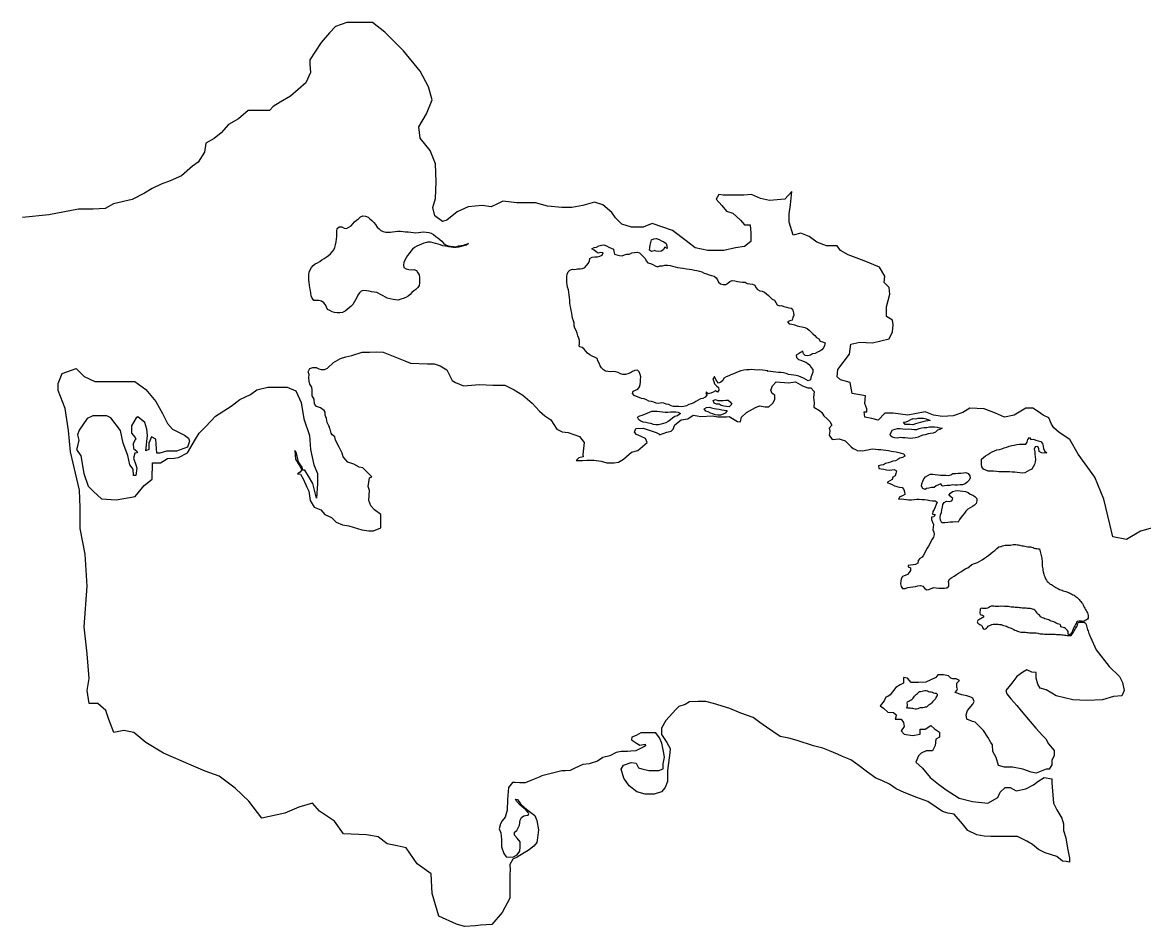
# Model space of a CAD drawing. Header units: inches. Extents: x 2525027 to 2750615, y 3895362 to 4165391.
# Drawn here: x 2593425 to 2602280, y 3912819 to 3919956 of the extents above; entities that cross this region are included whole.
import ezdxf

# ---------------------------------------------------------------- set-up
doc = ezdxf.new("R2010")
doc.units = ezdxf.units.IN
doc.header["$MEASUREMENT"] = 0
doc.layers.add('TDF.DBO', color=7, linetype='Continuous')

msp = doc.modelspace()

# ---------------------------------------------------------------- linework, layer by layer
at = {"layer": 'TDF.DBO'}
msp.add_lwpolyline([(2602428.864, 3915989.466), (2602248.017, 3915940.122), (2602138.413, 3915874.332), (2602028.808, 3915896.262), (2602006.887, 3915994.948), (2601957.565, 3916192.32), (2601886.323, 3916367.763), (2601754.797, 3916548.687), (2601689.035, 3916663.821), (2601606.831, 3916718.647), (2601562.99, 3916757.025), (2601546.549, 3916784.438), (2601524.628, 3916833.781), (2601480.786, 3916855.711), (2601442.425, 3916883.124), (2601398.583, 3916910.537), (2601343.781, 3916910.537), (2601250.617, 3916855.711), (2601173.894, 3916839.263), (2601102.651, 3916872.159), (2601014.968, 3916905.054), (2600899.883, 3916910.537), (2600845.081, 3916877.641), (2600768.358, 3916850.228), (2600686.155, 3916844.746), (2600614.912, 3916855.711), (2600549.149, 3916883.124), (2600466.946, 3916866.676), (2600412.144, 3916855.711), (2600297.059, 3916872.159), (2600231.296, 3916872.159), (2600176.494, 3916817.333), (2600127.172, 3916828.298), (2600072.37, 3916839.263), (2600066.89, 3916883.124), (2600088.811, 3916883.124), (2600088.811, 3916905.054), (2600072.37, 3916948.915), (2600077.85, 3917009.223), (2599973.726, 3917025.67), (2599957.285, 3917113.391), (2599880.562, 3917135.322), (2599853.161, 3917157.252), (2599858.642, 3917217.56), (2599951.805, 3917338.177), (2599962.766, 3917414.933), (2600034.009, 3917431.38), (2600132.652, 3917425.898), (2600264.178, 3917458.793), (2600291.579, 3917513.619), (2600297.059, 3917568.444), (2600291.579, 3917606.822), (2600242.257, 3917634.235), (2600242.257, 3917710.991), (2600269.658, 3917809.677), (2600264.178, 3917864.503), (2600225.816, 3917902.881), (2600231.296, 3917952.224), (2600187.455, 3918023.497), (2600066.89, 3918072.84), (2599940.845, 3918122.184), (2599880.562, 3918155.079), (2599853.161, 3918193.457), (2599770.958, 3918193.457), (2599694.235, 3918220.87), (2599633.953, 3918264.73), (2599568.19, 3918292.143), (2599507.907, 3918275.695), (2599475.026, 3918379.864), (2599475.026, 3918445.655), (2599485.987, 3918516.928), (2599496.947, 3918621.097), (2599442.145, 3918560.789), (2599319.031, 3918550.789), (2599249.767, 3918565.725), (2599178.525, 3918598.621), (2599118.242, 3918593.138), (2599052.48, 3918593.138), (2599003.158, 3918593.138), (2598953.836, 3918593.138), (2598920.954, 3918598.621), (2598899.033, 3918560.243), (2598942.875, 3918510.9), (2598981.237, 3918467.039), (2599030.559, 3918450.592), (2599090.841, 3918395.766), (2599123.722, 3918357.388), (2599167.564, 3918357.388), (2599173.044, 3918291.597), (2599173.044, 3918225.806), (2599123.722, 3918187.428), (2599052.48, 3918176.463), (2598959.316, 3918154.533), (2598833.271, 3918154.533), (2598734.627, 3918176.463), (2598663.384, 3918231.289), (2598553.78, 3918313.527), (2598394.853, 3918368.353), (2598323.61, 3918340.94), (2598230.447, 3918340.94), (2598153.724, 3918362.871), (2598104.402, 3918412.214), (2598077.001, 3918456.074), (2598005.758, 3918516.382), (2597939.995, 3918538.313), (2597846.831, 3918510.9), (2597759.148, 3918494.452), (2597682.425, 3918494.452), (2597567.34, 3918505.417), (2597474.176, 3918532.83), (2597402.934, 3918532.83), (2597326.211, 3918532.83), (2597216.606, 3918543.795), (2597178.245, 3918527.347), (2597123.442, 3918499.935), (2597052.2, 3918510.9), (2596942.595, 3918499.935), (2596854.912, 3918461.557), (2596772.708, 3918395.766), (2596739.827, 3918384.801), (2596679.545, 3918428.661), (2596663.104, 3918494.452), (2596685.025, 3918565.725), (2596690.505, 3918697.307), (2596685.025, 3918839.854), (2596641.183, 3918944.022), (2596564.46, 3919042.709), (2596553.5, 3919130.43), (2596613.782, 3919234.598), (2596657.624, 3919344.25), (2596630.223, 3919448.418), (2596564.46, 3919571.788), (2596432.935, 3919730.782), (2596284.969, 3919878.812), (2596186.325, 3919955.568), (2596082.201, 3919955.568), (2595983.557, 3919955.568), (2595895.873, 3919922.672), (2595846.551, 3919873.329), (2595780.789, 3919796.573), (2595693.105, 3919659.509), (2595693.105, 3919626.614), (2595698.585, 3919560.823), (2595660.224, 3919478.584), (2595539.659, 3919374.416), (2595457.456, 3919325.073), (2595402.654, 3919292.177), (2595375.252, 3919259.282), (2595298.529, 3919259.282), (2595205.366, 3919259.282), (2595128.643, 3919193.491), (2595051.919, 3919149.631), (2594991.637, 3919083.84), (2594936.835, 3919039.979), (2594871.072, 3919001.601), (2594860.112, 3918930.328), (2594810.79, 3918853.572), (2594766.948, 3918820.677), (2594679.264, 3918743.92), (2594591.581, 3918705.542), (2594520.338, 3918678.13), (2594449.095, 3918645.234), (2594388.812, 3918606.856), (2594290.168, 3918557.513), (2594142.203, 3918524.618), (2594076.44, 3918486.24), (2593983.276, 3918480.757), (2593868.192, 3918480.757), (2593632.542, 3918436.897), (2593424.294, 3918414.967)], dxfattribs=at)
for points in [[(2596747.999, 3918214.183), (2596763.229, 3918199.779), (2596782.961, 3918193.043), (2596803.252, 3918189.623), (2596826.079, 3918185.777), (2596846.473, 3918185.35), (2596865.712, 3918193.544), (2596885.654, 3918195.2), (2596905.469, 3918198.482), (2596925.26, 3918206.383), (2596945.141, 3918210.054), (2596928.075, 3918198.082), (2596908.19, 3918192.003), (2596887.882, 3918185.795), (2596867.742, 3918182.968), (2596847.209, 3918179.004), (2596827.204, 3918178.163), (2596807.172, 3918180.736), (2596786.523, 3918184.416), (2596764.022, 3918189.01), (2596743.278, 3918193.309), (2596723.969, 3918200.176), (2596704.366, 3918206.489), (2596684.176, 3918211.696), (2596664.799, 3918216.969), (2596643.89, 3918220.291), (2596622.91, 3918220.818), (2596616.766, 3918217.613), (2596613.228, 3918217.534), (2596592.358, 3918212.44), (2596573.275, 3918204.61), (2596554.912, 3918196.655), (2596535.716, 3918190.322), (2596518.149, 3918179.46), (2596502.185, 3918164.996), (2596489.363, 3918149.442), (2596475.869, 3918131.044), (2596463.673, 3918114.829), (2596451.923, 3918097.983), (2596441.934, 3918079.541), (2596434.609, 3918060.46), (2596431.322, 3918040.134), (2596435.495, 3918020.198), (2596452.977, 3918010.003), (2596473.421, 3918006.326), (2596493.93, 3918004.117), (2596514.48, 3918004.304), (2596533.381, 3917997.009), (2596545.085, 3917980.038), (2596554.598, 3917962.147), (2596557.421, 3917941.887), (2596557.999, 3917921.457), (2596557.858, 3917901.148), (2596554.298, 3917880.314), (2596544.223, 3917862.443), (2596529.875, 3917847.704), (2596513.027, 3917836.719), (2596498.294, 3917822.968), (2596483.316, 3917807.782), (2596468.106, 3917794.484), (2596449.944, 3917784.463), (2596430.086, 3917777.503), (2596409.839, 3917770.425), (2596389.925, 3917764.216), (2596369.56, 3917765.105), (2596349.265, 3917768.572), (2596325.956, 3917774.956), (2596303.064, 3917780.53), (2596300.971, 3917781.94), (2596220.679, 3917823.115), (2596200.954, 3917826.669), (2596180.151, 3917830.407), (2596160.395, 3917833.781), (2596140.1, 3917837.248), (2596118.96, 3917839.01), (2596098.665, 3917834.898), (2596083.901, 3917820.969), (2596072.537, 3917803.132), (2596062.425, 3917783.972), (2596053.396, 3917765.737), (2596043.201, 3917748.255), (2596032.047, 3917730.567), (2596018.685, 3917715.104), (2596002.669, 3917702.498), (2595986.29, 3917688.845), (2595970.782, 3917675.967), (2595950.074, 3917666.196), (2595929.398, 3917664.182), (2595908.669, 3917664.026), (2595888.313, 3917667.133), (2595868.592, 3917671.795), (2595850.54, 3917681.902), (2595831.31, 3917689.438), (2595822.997, 3917707.863), (2595815.017, 3917727.156), (2595801.811, 3917742.905), (2595783.593, 3917756.367), (2595763.272, 3917760.762), (2595743.288, 3917759.555), (2595723.287, 3917761.492), (2595711.342, 3917778.135), (2595704.199, 3917796.915), (2595699.789, 3917817.63), (2595696.61, 3917839.06), (2595693.37, 3917860.131), (2595690.068, 3917880.842), (2595686.5, 3917902.154), (2595683.973, 3917921.994), (2595683.55, 3917943.322), (2595684.081, 3917963.749), (2595687.46, 3917984.613), (2595696.494, 3918003.957), (2595706.899, 3918021.588), (2595719.932, 3918037.291), (2595735.83, 3918050.287), (2595753.927, 3918058.841), (2595771.909, 3918068.893), (2595788.342, 3918080.689), (2595804.953, 3918092.454), (2595822.643, 3918104.035), (2595840.122, 3918115.467), (2595855.301, 3918128.586), (2595868.273, 3918143.93), (2595880.684, 3918161.403), (2595889.837, 3918180.357), (2595895.279, 3918200.315), (2595899.656, 3918223.781), (2595903.46, 3918246.051), (2595905.669, 3918266.561), (2595904.979, 3918288.49), (2595905.51, 3918308.916), (2595909.603, 3918328.55), (2595924.633, 3918341.879), (2595945.423, 3918342.394), (2595962.695, 3918332.05), (2595982.39, 3918328.317), (2596000.044, 3918338.61), (2596017.466, 3918350.791), (2596031.398, 3918366.341), (2596046.165, 3918381.379), (2596061.345, 3918394.497), (2596077.777, 3918406.293), (2596092.751, 3918420.371), (2596111.474, 3918428.263), (2596132.64, 3918425.572), (2596152.265, 3918419.263), (2596166.676, 3918405.157), (2596183.097, 3918392.001), (2596197.416, 3918377.356), (2596210.079, 3918360.591), (2596222.878, 3918340.29), (2596238.673, 3918327.796), (2596253.505, 3918313.988), (2596271.889, 3918304.748), (2596291.943, 3918300.953), (2596299.997, 3918300.944), (2596329.483, 3918301.238), (2596345.932, 3918303.143), (2596366.367, 3918304.828), (2596386.956, 3918307.411), (2596408.167, 3918308.224), (2596428.619, 3918306.765), (2596448.765, 3918303.509), (2596469.104, 3918303.546), (2596489.614, 3918301.337), (2596510.088, 3918297.84), (2596529.936, 3918295.004), (2596550.222, 3918296.901), (2596569.83, 3918301.314), (2596590.506, 3918303.328), (2596610.4, 3918300.174), (2596630.723, 3918296.95), (2596650.557, 3918292.002), (2596668.428, 3918281.366), (2596685.673, 3918267.023), (2596702.471, 3918255.967), (2596718.777, 3918243.185), (2596734.008, 3918229.984)], [(2598408.939, 3918152.18), (2598389.542, 3918146.621), (2598373.039, 3918158.23), (2598376.492, 3918178.715), (2598377.275, 3918198.85), (2598383.166, 3918218.323), (2598389.287, 3918239.161), (2598408.299, 3918248.397), (2598428.924, 3918249.336), (2598448.2, 3918242.276), (2598467.371, 3918231.019), (2598486.254, 3918222.82), (2598503.376, 3918211.308), (2598510.4, 3918192.265), (2598512.868, 3918172.387), (2598494.702, 3918181.267), (2598483.837, 3918163.234), (2598467.681, 3918150.707), (2598447.085, 3918147.558), (2598426.632, 3918151.204), (2598412.472, 3918154.529)], [(2598494.378, 3918038.863), (2598515.006, 3918041.004), (2598535.264, 3918037.39), (2598554.739, 3918032.704), (2598574.636, 3918026.942), (2598595.153, 3918022.481), (2598615.183, 3918018.704), (2598636.059, 3918015.187), (2598665.715, 3918010.188), (2598686.463, 3918008.298), (2598707.178, 3918005.007), (2598726.98, 3918001.068), (2598746.816, 3917997.325), (2598766.877, 3917992.54), (2598786.641, 3917985.997), (2598804.743, 3917976.728), (2598824.152, 3917971.65), (2598843.003, 3917963.257), (2598862.836, 3917958.309), (2598882.441, 3917953.2), (2598898.583, 3917940.647), (2598910.427, 3917924.005), (2598917.971, 3917904.474), (2598934.081, 3917891.727), (2598954.372, 3917888.308), (2598974.437, 3917885.93), (2598992.35, 3917898.159), (2599008.344, 3917910.914), (2599026.705, 3917919.858), (2599046.766, 3917915.073), (2599066.667, 3917911.72), (2599086.568, 3917908.367), (2599106.502, 3917905.208), (2599126.834, 3917906.797), (2599144.51, 3917896.194), (2599164.606, 3917892.808), (2599185.32, 3917889.516), (2599204.465, 3917881.676), (2599211.098, 3917862.701), (2599225.775, 3917848.589), (2599243.256, 3917838.018), (2599263.319, 3917834.438), (2599281.944, 3917827.085), (2599297.5, 3917813.427), (2599312.6, 3917799.446), (2599328.319, 3917785.56), (2599341.595, 3917770.282), (2599360.316, 3917762.311), (2599370.401, 3917744.76), (2599380.257, 3917727.048), (2599398.75, 3917718.915), (2599413.958, 3917720.918), (2599433.061, 3917712.948), (2599453.01, 3917708.651), (2599472.694, 3917703.996), (2599492.252, 3917699.766), (2599503.867, 3917683.462), (2599510.703, 3917663.976), (2599512.62, 3917643.943), (2599504.754, 3917625.425), (2599500.294, 3917605.705), (2599479.887, 3917601.643), (2599461.998, 3917591.311), (2599476.592, 3917577.097), (2599496.676, 3917573.58), (2599517.014, 3917569.212), (2599538.468, 3917562.038), (2599558.6, 3917556.501), (2599578.515, 3917552.008), (2599599.116, 3917547.996), (2599617.567, 3917539.74), (2599633.96, 3917526.618), (2599647.991, 3917511.499), (2599662.161, 3917497.159), (2599678.657, 3917484.621), (2599691.475, 3917468.307), (2599708.599, 3917457.067), (2599720.569, 3917440.5), (2599739.454, 3917433.575), (2599758.763, 3917426.775), (2599755.245, 3917406.69), (2599746.208, 3917388.377), (2599733.579, 3917372.501), (2599716.597, 3917361.608), (2599698.226, 3917351.963), (2599680.796, 3917341.953), (2599660.535, 3917339.874), (2599642.91, 3917329.899), (2599622.253, 3917323.268), (2599602.227, 3917325.971), (2599587.302, 3917339.44), (2599584.215, 3917359.676), (2599566.073, 3917350.192), (2599547.805, 3917341.133), (2599530.628, 3917330.274), (2599533.52, 3917310.072), (2599548.801, 3917296.34), (2599567.788, 3917290), (2599586.892, 3917282.031), (2599606.2, 3917275.231), (2599622.604, 3917263.313), (2599639.132, 3917250.972), (2599649.752, 3917232.43), (2599661.459, 3917215.507), (2599661.095, 3917195.071), (2599655.168, 3917175.006), (2599647.316, 3917154.274), (2599643.763, 3917133.994), (2599624.896, 3917127.251), (2599606.421, 3917136.517), (2599589.755, 3917148.079), (2599570.983, 3917156.793), (2599551.479, 3917163.626), (2599531.302, 3917167.765), (2599511.022, 3917171.317), (2599490.937, 3917174.836), (2599470.682, 3917177.379), (2599451.383, 3917185.381), (2599430.587, 3917189.427), (2599410.434, 3917192.555), (2599390.329, 3917193.665), (2599368.961, 3917195.6), (2599348.419, 3917198.797), (2599328.52, 3917201.076), (2599307.703, 3917202.714), (2599302.738, 3917203.332), (2599306.193, 3917205.408), (2599285.317, 3917208.925), (2599264.179, 3917212.087), (2599243.786, 3917212.513), (2599223.357, 3917211.541), (2599202.219, 3917214.702), (2599181.795, 3917216.138), (2599160.548, 3917212.695), (2599139.569, 3917213.222), (2599118, 3917211.439), (2599093.82, 3917204.88), (2599073.835, 3917198.215), (2599055.279, 3917189.303), (2599035.584, 3917180.784), (2599016.252, 3917174.412), (2598998.247, 3917165.206), (2598978.588, 3917158.086), (2598958.63, 3917148.006), (2598952.089, 3917128.24), (2598935.771, 3917115.943), (2598916.957, 3917109.081), (2598903.518, 3917124.587), (2598893.174, 3917141.78), (2598884.88, 3917160.435), (2598873.624, 3917141.263), (2598879.964, 3917121.736), (2598886.076, 3917102.044), (2598901.404, 3917088.225), (2598916.57, 3917074.635), (2598920.923, 3917054.037), (2598910.483, 3917036.133), (2598893.946, 3917047.547), (2598876.784, 3917036.193), (2598856.574, 3917030.57), (2598837.016, 3917025.238), (2598821.589, 3917038.473), (2598817.185, 3917031.39), (2598825.772, 3917013.288), (2598811.824, 3916998.384), (2598794.435, 3916988.072), (2598774.684, 3916983.975), (2598756.516, 3916974.999), (2598739.388, 3916963.841), (2598721.901, 3916952.942), (2598702.469, 3916945.984), (2598683.298, 3916939.384), (2598664.286, 3916930.146), (2598645.31, 3916923.513), (2598625.335, 3916921.662), (2598605.3, 3916923.032), (2598584.255, 3916923.168), (2598563.831, 3916924.603), (2598543.346, 3916929.259), (2598525.311, 3916938.92), (2598505.641, 3916943.639), (2598486.722, 3916950.439), (2598466.92, 3916954.378), (2598447.425, 3916948.233), (2598426.317, 3916950.385), (2598408.379, 3916959.428), (2598387.698, 3916962.914), (2598367.701, 3916966.885), (2598349.242, 3916976.417), (2598330.262, 3916985.233), (2598310.068, 3916988.034), (2598290.822, 3916994.087), (2598271.776, 3917002.513), (2598251.266, 3917010.585), (2598237.762, 3917025.702), (2598244.562, 3917044.621), (2598262.242, 3917054.282), (2598280.958, 3917061.763), (2598293.153, 3917078.166), (2598300.539, 3917096.986), (2598301.94, 3917117.217), (2598301.099, 3917137.223), (2598304.291, 3917157.352), (2598299.253, 3917177.462), (2598291.285, 3917196.864), (2598278.205, 3917212.11), (2598258.195, 3917208.86), (2598238.827, 3917201.088), (2598221.958, 3917190.287), (2598202.654, 3917181.703), (2598182.834, 3917176.014), (2598162.763, 3917175.985), (2598143.488, 3917183.045), (2598125.582, 3917192.283), (2598105.879, 3917196.807), (2598085.261, 3917199.479), (2598065.35, 3917196.815), (2598045.479, 3917199.162), (2598025.123, 3917202.19), (2598008.913, 3917214.353), (2597993.879, 3917228.724), (2597982.624, 3917246.473), (2597974.754, 3917265.254), (2597965.776, 3917283.422), (2597958.947, 3917302.429), (2597940.265, 3917314.205), (2597921.805, 3917322.533), (2597902.046, 3917332.685), (2597885.024, 3917344.784), (2597870.415, 3917360.489), (2597858.344, 3917376.97), (2597842.33, 3917389.098), (2597823.118, 3917395.345), (2597818.9, 3917401.273), (2597821.835, 3917423.452), (2597821.319, 3917444.206), (2597815.597, 3917463.829), (2597808.54, 3917482.676), (2597803.145, 3917503.049), (2597793.815, 3917523.882), (2597782.916, 3917541.369), (2597779.83, 3917561.151), (2597777.46, 3917581.615), (2597773.787, 3917601.496), (2597766.568, 3917620.571), (2597763.09, 3917640.419), (2597759.323, 3917660.918), (2597754.513, 3917681.191), (2597751.524, 3917701.56), (2597747.918, 3917721.83), (2597745.418, 3917742.717), (2597744.381, 3917762.756), (2597741.459, 3917783.515), (2597738.861, 3917803.816), (2597737.304, 3917824.344), (2597733.601, 3917845.233), (2597726.545, 3917865.282), (2597723.72, 3917885.422), (2597721.578, 3917906.049), (2597721.29, 3917926.964), (2597721.849, 3917948.14), (2597722.471, 3917968.501), (2597730.117, 3917987.677), (2597745.43, 3918001.148), (2597764.438, 3918007.978), (2597785.089, 3918005.502), (2597804.647, 3918010.832), (2597825.14, 3918010.992), (2597845.02, 3918014.663), (2597863.933, 3918022.11), (2597877.103, 3918038.35), (2597890.469, 3918054.558), (2597899.61, 3918073.081), (2597902.964, 3918092.983), (2597921.13, 3918101.959), (2597941.338, 3918106.38), (2597961.472, 3918106.798), (2597981.679, 3918110.014), (2598000.235, 3918118.926), (2598007.978, 3918137.485), (2597987.816, 3918140.482), (2597968.287, 3918134.142), (2597950.936, 3918144.29), (2597936.683, 3918158.529), (2597918.744, 3918167.572), (2597936.263, 3918178.666), (2597956.178, 3918182.533), (2597973.566, 3918192.844), (2597994.065, 3918196.613), (2598013.88, 3918199.895), (2598032.863, 3918192.283), (2598051.06, 3918182.394), (2598069.685, 3918175.042), (2598088.407, 3918167.07), (2598091.461, 3918147.093), (2598096.63, 3918127.763), (2598115.516, 3918120.767), (2598136.002, 3918117.315), (2598156.197, 3918114.513), (2598174.98, 3918122.385), (2598195.218, 3918125.796), (2598215.743, 3918126.149), (2598234.239, 3918137.078), (2598254.705, 3918140.65), (2598274.84, 3918141.07), (2598294.478, 3918136.155), (2598309.839, 3918122.532), (2598323.637, 3918107.967), (2598338.605, 3918093.204), (2598347.322, 3918074.681), (2598360.565, 3918059.206), (2598380.104, 3918053.706), (2598398.368, 3918044.208), (2598416.664, 3918034.904), (2598435.026, 3918025.991), (2598454.394, 3918033.762), (2598475.016, 3918033.498)], [(2595745.863, 3916925.491), (2595728.765, 3916946.544), (2595726.134, 3916982.07), (2595711.667, 3917008.386), (2595710.352, 3917025.491), (2595710.352, 3917053.123), (2595709.036, 3917078.123), (2595693.254, 3917100.491), (2595687.993, 3917122.86), (2595684.047, 3917150.491), (2595687.993, 3917175.491), (2595678.786, 3917197.859), (2595691.938, 3917224.175), (2595715.612, 3917232.07), (2595741.917, 3917230.754), (2595762.961, 3917221.544), (2595781.374, 3917214.965), (2595807.678, 3917214.965), (2595831.352, 3917226.807), (2595880.016, 3917270.228), (2595933.94, 3917301.807), (2595977.343, 3917316.28), (2596024.691, 3917325.491), (2596104.92, 3917351.807), (2596162.79, 3917351.807), (2596218.029, 3917355.754), (2596271.953, 3917353.123), (2596377.172, 3917311.017), (2596442.933, 3917283.386), (2596486.335, 3917266.28), (2596621.803, 3917261.018), (2596674.412, 3917261.018), (2596721.761, 3917245.229), (2596774.37, 3917213.65), (2596816.457, 3917129.439), (2596842.762, 3917113.65), (2596905.892, 3917087.334), (2597032.154, 3917097.86), (2597137.372, 3917092.597), (2597232.069, 3917092.597), (2597305.721, 3917055.755), (2597374.113, 3917013.65), (2597447.766, 3916950.492), (2597505.636, 3916887.334), (2597547.723, 3916850.492), (2597595.071, 3916818.913), (2597642.419, 3916745.229), (2597684.507, 3916724.176), (2597731.855, 3916718.913), (2597821.29, 3916687.334), (2597858.117, 3916639.965), (2597847.48, 3916545.549), (2597850.643, 3916526.561), (2597815.847, 3916520.232), (2597793.704, 3916498.08), (2597844.317, 3916498.08), (2597879.112, 3916501.245), (2597932.888, 3916501.245), (2597992.99, 3916491.751), (2598037.276, 3916479.092), (2598094.214, 3916479.092), (2598129.01, 3916485.421), (2598166.969, 3916507.574), (2598230.235, 3916564.537), (2598280.847, 3916577.195), (2598318.806, 3916608.842), (2598353.602, 3916640.488), (2598340.949, 3916672.134), (2598306.153, 3916687.957), (2598271.357, 3916703.78), (2598255.541, 3916722.768), (2598265.03, 3916751.249), (2598321.969, 3916754.414), (2598378.908, 3916735.426), (2598426.357, 3916719.603), (2598451.663, 3916706.945), (2598451.663, 3916700.615), (2598508.602, 3916722.768), (2598543.398, 3916729.097), (2598559.214, 3916744.92), (2598571.867, 3916779.731), (2598622.479, 3916817.706), (2598676.255, 3916827.2), (2598717.377, 3916855.682), (2598749.01, 3916849.352), (2598777.479, 3916846.188), (2598869.214, 3916849.352), (2598913.499, 3916843.023), (2598945.132, 3916843.023), (2598979.928, 3916843.023), (2599002.071, 3916846.188), (2599068.499, 3916805.048), (2599090.642, 3916801.883), (2599100.132, 3916839.859), (2599138.091, 3916877.834), (2599210.846, 3916915.809), (2599242.479, 3916928.468), (2599286.764, 3916922.139), (2599315.234, 3916922.139), (2599346.866, 3916950.62), (2599362.683, 3916979.102), (2599362.683, 3917013.913), (2599340.54, 3917026.571), (2599331.05, 3917051.888), (2599343.703, 3917086.699), (2599372.172, 3917118.345), (2599470.234, 3917112.016), (2599524.009, 3917118.345), (2599580.948, 3917086.699), (2599622.07, 3917070.876), (2599647.376, 3917070.876), (2599672.682, 3917042.394), (2599666.356, 3916994.925), (2599672.682, 3916953.785), (2599669.519, 3916918.974), (2599713.805, 3916893.657), (2599732.784, 3916877.834), (2599748.601, 3916849.352), (2599773.907, 3916827.2), (2599796.05, 3916805.048), (2599811.866, 3916776.566), (2599789.723, 3916754.414), (2599796.05, 3916729.097), (2599789.723, 3916697.451), (2599815.029, 3916662.64), (2599868.805, 3916668.969), (2599916.254, 3916653.146), (2599965.489, 3916607.141), (2599980.643, 3916593.834), (2599998.396, 3916583.891), (2600016.767, 3916574.039), (2600036.766, 3916575.761), (2600056.939, 3916575.041), (2600076.796, 3916579.401), (2600096.804, 3916582.328), (2600115.924, 3916588.224), (2600136.506, 3916589.842), (2600156.591, 3916586.324), (2600176.457, 3916583.849), (2600197.937, 3916583.705), (2600217.949, 3916583.214), (2600238.458, 3916579.821), (2600258.347, 3916576.338), (2600279.212, 3916572.682), (2600299.491, 3916569.129), (2600319.381, 3916565.646), (2600339.627, 3916561.898), (2600358.867, 3916554.709), (2600379.308, 3916550.927), (2600387.416, 3916531.821), (2600368.987, 3916522.989), (2600349.822, 3916515.696), (2600332.129, 3916505.329), (2600314.572, 3916495.742), (2600294.462, 3916492.232), (2600275.847, 3916484.64), (2600256.107, 3916478.651), (2600236.275, 3916473.283), (2600219.166, 3916462.814), (2600199.168, 3916461.091), (2600179.37, 3916455.918), (2600181.872, 3916435.783), (2600202.508, 3916431.968), (2600222.592, 3916428.449), (2600243.262, 3916424.828), (2600263.897, 3916421.012), (2600284.914, 3916423.963), (2600304.634, 3916427.543), (2600323.122, 3916416.063), (2600317.884, 3916396.481), (2600311.67, 3916377.069), (2600294.297, 3916366.246), (2600287.762, 3916347.293), (2600270.298, 3916337.086), (2600251.801, 3916327.866), (2600250.249, 3916321.305), (2600270.071, 3916317.431), (2600288.555, 3916309.369), (2600305.543, 3916297.349), (2600325.583, 3916292.432), (2600346.218, 3916288.615), (2600366.888, 3916284.994), (2600378.927, 3916268.817), (2600386.187, 3916249.457), (2600387.348, 3916228.552), (2600368.554, 3916218.782), (2600349.423, 3916211.681), (2600338.895, 3916194.032), (2600359.374, 3916195.065), (2600379.884, 3916191.675), (2600400.666, 3916189.842), (2600420.945, 3916186.289), (2600441.596, 3916188.299), (2600461.721, 3916189.597), (2600481.568, 3916192.754), (2600502.531, 3916193.1), (2600522.692, 3916191.176), (2600542.891, 3916189.447), (2600563.892, 3916186.572), (2600584.401, 3916183.18), (2600605.265, 3916179.525), (2600626.217, 3916178.669), (2600643.971, 3916168.726), (2600635.325, 3916150.342), (2600628.686, 3916130.804), (2600620.878, 3916111.471), (2600609.189, 3916095.23), (2600606.612, 3916074.78), (2600626.969, 3916072.822), (2600617.508, 3916054.38), (2600597.604, 3916052.04), (2600598.639, 3916031.558), (2600606.967, 3916011.409), (2600614.524, 3915992.599), (2600612.405, 3915972.47), (2600607.97, 3915951.742), (2600616.411, 3915933.381), (2600619.371, 3915913.57), (2600614.75, 3915894.08), (2600603.248, 3915876.599), (2600594.567, 3915858.022), (2600585.014, 3915840.2), (2600574.773, 3915821.896), (2600563.143, 3915804.84), (2600554.105, 3915786.527), (2600545.264, 3915768.179), (2600535.55, 3915750.586), (2600524.574, 3915733.818), (2600506.364, 3915723.944), (2600493.574, 3915708.298), (2600490.445, 3915688.144), (2600473.498, 3915677.447), (2600453.5, 3915675.724), (2600433.526, 3915672.993), (2600413.771, 3915669.218), (2600414.931, 3915659.77), (2600432.786, 3915650.411), (2600434.049, 3915630.093), (2600421.777, 3915613.954), (2600408.529, 3915597.984), (2600389.719, 3915590.428), (2600370.9, 3915581.664), (2600360.279, 3915564.633), (2600356.727, 3915544.354), (2600353.232, 3915523.261), (2600358.635, 3915503.622), (2600370.893, 3915486.401), (2600391.179, 3915487.47), (2600410.504, 3915494.535), (2600430.522, 3915498.666), (2600450.622, 3915500.973), (2600471.663, 3915502.916), (2600490.76, 3915509.82), (2600510.816, 3915510.728), (2600530.823, 3915505.615), (2600542.598, 3915489.083), (2600558.474, 3915476.453), (2600578.447, 3915479.184), (2600596.521, 3915488.279), (2600616.329, 3915494.656), (2600636.331, 3915492.961), (2600656.484, 3915489.832), (2600677.262, 3915491.418), (2600700.808, 3915489.304), (2600720.563, 3915493.078), (2600736.097, 3915506.034), (2600736.622, 3915526.241), (2600731.711, 3915546.394), (2600743.078, 3915563.094), (2600759.484, 3915575.293), (2600777.729, 3915585.362), (2600795.042, 3915597.001), (2600811.288, 3915609.43), (2600829.108, 3915619.371), (2600846.422, 3915631.011), (2600864.481, 3915642.317), (2600884.137, 3915650.129), (2600901.427, 3915662.776), (2600917.878, 3915676.375), (2600937.731, 3915684.152), (2600962.215, 3915693.128), (2600980.069, 3915703.265), (2600998.187, 3915713.758), (2601017.562, 3915726.843), (2601033.706, 3915738.687), (2601050.41, 3915751.438), (2601066.207, 3915764.749), (2601081.742, 3915777.703), (2601099.011, 3915787.944), (2601113.005, 3915803.58), (2601129.148, 3915815.423), (2601143.802, 3915818.074), (2601148.488, 3915820.283), (2601158.977, 3915823.799), (2601169.313, 3915826.531), (2601179.77, 3915828.864), (2601190.057, 3915829.885), (2601200.701, 3915829.584), (2601210.819, 3915829.296), (2601222.522, 3915829.225), (2601232.847, 3915831.561), (2601243.309, 3915834.157), (2601253.703, 3915834.256), (2601264.08, 3915833.829), (2601274.59, 3915833.4), (2601284.689, 3915832.454), (2601294.493, 3915830.334), (2601304.672, 3915827.545), (2601315.395, 3915825.4), (2601325.743, 3915823.921), (2601335.55, 3915821.932), (2601345.342, 3915819.419), (2601357.909, 3915817.352), (2601367.874, 3915816.279), (2601378.773, 3915815.707), (2601388.865, 3915814.498), (2601400.577, 3915810.089), (2601409.945, 3915806.535), (2601419.735, 3915804.019), (2601429.949, 3915802.413), (2601440.451, 3915801.72), (2601450.415, 3915800.649), (2601453.68, 3915790.561), (2601455.877, 3915779.976), (2601458.469, 3915769.382), (2601461.064, 3915758.917), (2601463.648, 3915748.06), (2601465.979, 3915737.472), (2601468.446, 3915727.144), (2601470.388, 3915716.83), (2601470.886, 3915706.557), (2601470.714, 3915695.91), (2601470.791, 3915684.73), (2601471.414, 3915674.321), (2601472.577, 3915664.294), (2601474.485, 3915652.797), (2601476.289, 3915642.225), (2601478.209, 3915631.122), (2601480.538, 3915620.534), (2601484.695, 3915599.857), (2601488.063, 3915589.152), (2601492.521, 3915579.423), (2601499.453, 3915564.234), (2601505.18, 3915552.892), (2601511.771, 3915544.156), (2601519.574, 3915536.439), (2601527.395, 3915529.378), (2601535.371, 3915523.1), (2601544.701, 3915518.232), (2601553.773, 3915513.503), (2601561.617, 3915507.23), (2601570.775, 3915500.918), (2601580.091, 3915495.525), (2601589.695, 3915491.044), (2601600.197, 3915485.748), (2601609.525, 3915480.748), (2601619.013, 3915476.794), (2601628.783, 3915473.493), (2601638.293, 3915470.328), (2601648.746, 3915467.926), (2601658.534, 3915465.28), (2601667.466, 3915460.292), (2601677.495, 3915456.85), (2601686.441, 3915452.257), (2601695.767, 3915447.256), (2601705.509, 3915443.033), (2601715.119, 3915438.683), (2601724.326, 3915434.081), (2601732.714, 3915428.452), (2601740.832, 3915422.564), (2601748.93, 3915416.021), (2601756.355, 3915408.84), (2601763.23, 3915400.884), (2601769.45, 3915392.95), (2601776.186, 3915384.734), (2601782.802, 3915376.918), (2601790.876, 3915369.456), (2601795.87, 3915360.107), (2601799.003, 3915350.023), (2601803.336, 3915340.562), (2601808.339, 3915331.476), (2601814.017, 3915323.03), (2601819.951, 3915314.312), (2601824.653, 3915303.921), (2601829.391, 3915294.843), (2601833.204, 3915285.527), (2601833.828, 3915275.12), (2601834.332, 3915265.111), (2601834.304, 3915254.853), (2601829.314, 3915245.92), (2601820.732, 3915240.114), (2601812.027, 3915234.576), (2601802, 3915228.535), (2601782.532, 3915228.709), (2601772.019, 3915229.006), (2601761.769, 3915229.299), (2601750.42, 3915227.912), (2601742.611, 3915221.558), (2601739.969, 3915211.901), (2601735.097, 3915202.439), (2601729.59, 3915193.785), (2601724.346, 3915185.121), (2601720.265, 3915175.768), (2601716.051, 3915166.287), (2601712.087, 3915156.405), (2601707.732, 3915146.665), (2601702.354, 3915137.874), (2601695.492, 3915127.811), (2601686.545, 3915123.069), (2601677.467, 3915127.535), (2601677.762, 3915137.916), (2601676.746, 3915148.466), (2601671.467, 3915157.035), (2601664.73, 3915165.248), (2601656.897, 3915171.915), (2601647.154, 3915176.139), (2601637.928, 3915180.084), (2601628.428, 3915183.641), (2601618.051, 3915184.069), (2601618.868, 3915194.303), (2601612.942, 3915203.284), (2601592.717, 3915208.606), (2601583.543, 3915214.64), (2601573.942, 3915219.254), (2601562.757, 3915223.649), (2601552.851, 3915226.823), (2601542.556, 3915230.142), (2601533.225, 3915235.011), (2601523.621, 3915239.491), (2601514.133, 3915243.444), (2601503.943, 3915245.838), (2601494.154, 3915248.483), (2601484.279, 3915252.71), (2601474.802, 3915257.056), (2601465.216, 3915262.197), (2601457.117, 3915268.739), (2601449.827, 3915276.048), (2601435.091, 3915288.396), (2601428.92, 3915299.263), (2601422.585, 3915307.729), (2601415.316, 3915315.696), (2601406.676, 3915321.729), (2601396.786, 3915325.43), (2601386.437, 3915326.906), (2601376.646, 3915329.421), (2601366.685, 3915330.625), (2601356.435, 3915330.917), (2601346.057, 3915331.344), (2601335.937, 3915331.631), (2601325.294, 3915331.934), (2601315.175, 3915332.222), (2601303.785, 3915333.991), (2601293.722, 3915336.251), (2601283.081, 3915336.686), (2601270.361, 3915337.967), (2601260.002, 3915339.051), (2601248.964, 3915339.365), (2601237.925, 3915339.681), (2601227.442, 3915341.029), (2601216.989, 3915343.431), (2601206.13, 3915345.45), (2601195.626, 3915346.013), (2601185.376, 3915346.303), (2601175.261, 3915346.724), (2601164.88, 3915347.019), (2601154.749, 3915346.913), (2601141.47, 3915347.027), (2601131.043, 3915345.744), (2601120.628, 3915344.857), (2601109.988, 3915345.292), (2601099.873, 3915345.71), (2601089.92, 3915347.177), (2601079.144, 3915347.484), (2601068.66, 3915348.834), (2601059.719, 3915344.223), (2601050.071, 3915337.921), (2601041.236, 3915332.517), (2601031.284, 3915329.381), (2601021.173, 3915329.931), (2601010.792, 3915330.226), (2600999.757, 3915330.672), (2600989.784, 3915331.483), (2600981.713, 3915325.137), (2600981.418, 3915314.756), (2600980.968, 3915303.589), (2600980.681, 3915293.47), (2600981.579, 3915283.449), (2600990.801, 3915279.373), (2601000.44, 3915276.073), (2601010.029, 3915271.067), (2601009.08, 3915260.835), (2600999.218, 3915256.249), (2600989.753, 3915251.784), (2600980.799, 3915246.778), (2600972.224, 3915241.237), (2600964.266, 3915234.228), (2600960.182, 3915224.744), (2600963.724, 3915215.174), (2600972.229, 3915209.014), (2600980.467, 3915202.729), (2600990.349, 3915198.766), (2600998.006, 3915190.526), (2601000.872, 3915180.318), (2601005.334, 3915170.722), (2601014.273, 3915165.996), (2601024.354, 3915168.997), (2601032.542, 3915174.814), (2601040.358, 3915181.43), (2601046.514, 3915189.803), (2601055.983, 3915194.401), (2601065.177, 3915198.61), (2601074.762, 3915202.677), (2601084.704, 3915205.421), (2601094.725, 3915206.318), (2601104.848, 3915206.162), (2601115.499, 3915206.122), (2601125.749, 3915205.831), (2601136.104, 3915204.616), (2601148.141, 3915202.431), (2601158.448, 3915199.509), (2601168.371, 3915196.99), (2601179.714, 3915193.511), (2601189.596, 3915189.548), (2601199.063, 3915184.806), (2601208.28, 3915180.599), (2601218.576, 3915177.281), (2601228.473, 3915173.843), (2601237.811, 3915169.238), (2601247.81, 3915164.745), (2601257.145, 3915160.009), (2601266.472, 3915155.008), (2601275.975, 3915151.581), (2601286, 3915148.008), (2601302.813, 3915143.189), (2601340.937, 3915142.105), (2601351.702, 3915141.406), (2601362.316, 3915140.052), (2601372.663, 3915138.573), (2601383.169, 3915138.011), (2601393.813, 3915137.708), (2601404.325, 3915137.409), (2601414.445, 3915137.122), (2601425.87, 3915136.534), (2601436.607, 3915134.912), (2601446.915, 3915131.989), (2601457.108, 3915129.726), (2601467.876, 3915129.157), (2601478.389, 3915128.859), (2601489.033, 3915128.555), (2601500.199, 3915128.107), (2601510.581, 3915127.812), (2601520.962, 3915127.517), (2601533.051, 3915127.171), (2601543.695, 3915126.869), (2601554.34, 3915126.567), (2601565.247, 3915126.256), (2601575.497, 3915125.965), (2601585.615, 3915125.677), (2601595.995, 3915125.381), (2601606.641, 3915125.079), (2601617.544, 3915124.636), (2601628.155, 3915123.151), (2601638.356, 3915121.151), (2601648.959, 3915119.404), (2601659.712, 3915118.309), (2601669.963, 3915118.016), (2601680.606, 3915117.714), (2601691.25, 3915117.412), (2601701.654, 3915117.905), (2601708.066, 3915126.008), (2601713.066, 3915135.335), (2601718.442, 3915143.993), (2601723.824, 3915152.915), (2601728.813, 3915161.848), (2601733.813, 3915171.175), (2601738.926, 3915179.84), (2601744.567, 3915188.623), (2601749.845, 3915198.468), (2601753.805, 3915208.22), (2601757.112, 3915218.121), (2601766.197, 3915223.123), (2601776.454, 3915223.093), (2601786.426, 3915222.284), (2601796.662, 3915221.467), (2601806.874, 3915219.861), (2601815.112, 3915213.577), (2601818.786, 3915204.003), (2601821.659, 3915194.058), (2601824.773, 3915183.316), (2601827.887, 3915172.575), (2601830.746, 3915162.105), (2601833.762, 3915152.548), (2601837.288, 3915142.453), (2601840.684, 3915132.362), (2601844.468, 3915122.127), (2601849.205, 3915112.919), (2601854.326, 3915103.435), (2601898.738, 3915003.677), (2601999.587, 3914872.079), (2602082.896, 3914793.12), (2602104.82, 3914744.867), (2602117.974, 3914683.454), (2602100.435, 3914639.588), (2602034.664, 3914635.202), (2601946.97, 3914608.882), (2601824.198, 3914604.495), (2601714.58, 3914608.882), (2601583.039, 3914639.588), (2601547.961, 3914661.521), (2601504.114, 3914687.841), (2601455.882, 3914701.001), (2601438.343, 3914731.707), (2601425.189, 3914779.96), (2601425.189, 3914823.826), (2601390.111, 3914828.213), (2601350.649, 3914845.759), (2601319.956, 3914828.213), (2601271.724, 3914793.12), (2601232.262, 3914740.48), (2601184.03, 3914683.454), (2601192.799, 3914657.135), (2601223.492, 3914617.655), (2601271.724, 3914565.016), (2601306.802, 3914521.15), (2601376.957, 3914437.804), (2601420.804, 3914385.165), (2601473.421, 3914328.139), (2601499.729, 3914301.819), (2601521.653, 3914262.34), (2601565.5, 3914209.7), (2601565.5, 3914170.221), (2601547.961, 3914130.741), (2601547.961, 3914095.649), (2601526.037, 3914060.556), (2601504.114, 3914060.556), (2601425.189, 3914029.849), (2601385.727, 3914038.623), (2601319.956, 3914060.556), (2601236.646, 3914078.102), (2601175.26, 3914078.102), (2601127.028, 3914091.262), (2601109.49, 3914152.674), (2601083.181, 3914200.927), (2601078.797, 3914253.567), (2601065.642, 3914271.113), (2601043.719, 3914314.979), (2601008.641, 3914367.618), (2600942.87, 3914433.418), (2600920.947, 3914437.804), (2600877.1, 3914455.351), (2600872.715, 3914490.444), (2600881.484, 3914525.536), (2600925.332, 3914573.789), (2600934.101, 3914595.722), (2600925.332, 3914622.042), (2600907.793, 3914630.815), (2600877.1, 3914639.588), (2600837.637, 3914648.362), (2600785.021, 3914665.908), (2600798.175, 3914683.454), (2600802.56, 3914696.614), (2600798.175, 3914709.774), (2600798.175, 3914740.48), (2600820.098, 3914762.413), (2600793.79, 3914775.573), (2600767.482, 3914775.573), (2600749.943, 3914779.96), (2600732.404, 3914797.506), (2600692.942, 3914806.28), (2600649.094, 3914806.28), (2600631.556, 3914784.346), (2600552.631, 3914749.254), (2600495.629, 3914744.867), (2600438.628, 3914744.867), (2600407.935, 3914779.96), (2600377.242, 3914784.346), (2600377.242, 3914762.413), (2600377.242, 3914740.48), (2600350.934, 3914727.321), (2600315.856, 3914705.387), (2600272.009, 3914648.362), (2600254.47, 3914635.202), (2600236.931, 3914630.815), (2600223.777, 3914600.109), (2600193.084, 3914560.629), (2600219.392, 3914543.083), (2600254.47, 3914512.377), (2600298.317, 3914507.99), (2600320.241, 3914490.444), (2600315.856, 3914472.897), (2600311.471, 3914455.351), (2600320.241, 3914455.351), (2600359.703, 3914455.351), (2600377.242, 3914429.031), (2600381.627, 3914398.325), (2600359.703, 3914363.232), (2600381.627, 3914336.912), (2600447.398, 3914328.139), (2600508.784, 3914336.912), (2600508.784, 3914376.392), (2600548.246, 3914376.392), (2600592.093, 3914407.098), (2600622.786, 3914380.778), (2600662.249, 3914354.459), (2600662.249, 3914314.979), (2600631.556, 3914297.433), (2600627.171, 3914249.18), (2600605.247, 3914205.314), (2600596.478, 3914205.314), (2600557.015, 3914205.314), (2600517.553, 3914187.767), (2600495.629, 3914165.834), (2600473.706, 3914117.582), (2600526.322, 3914069.329), (2600587.708, 3913994.756), (2600653.479, 3913942.117), (2600714.865, 3913898.251), (2600815.714, 3913832.452), (2600920.947, 3913806.132), (2601043.719, 3913792.972), (2601122.644, 3913836.838), (2601140.183, 3913880.705), (2601179.645, 3913915.797), (2601219.107, 3913915.797), (2601267.339, 3913889.478), (2601341.879, 3913907.024), (2601403.265, 3913937.73), (2601438.343, 3913964.05), (2601486.575, 3913994.756), (2601547.961, 3913985.983), (2601547.961, 3913950.89), (2601552.346, 3913889.478), (2601561.115, 3913792.972), (2601587.423, 3913740.333), (2601626.886, 3913674.534), (2601640.04, 3913630.668), (2601640.04, 3913578.028), (2601657.579, 3913521.002), (2601670.733, 3913437.657), (2601688.272, 3913358.698), (2601688.272, 3913327.992), (2601661.964, 3913332.378), (2601631.271, 3913336.765), (2601587.423, 3913371.858), (2601495.344, 3913402.564), (2601442.728, 3913428.884), (2601394.496, 3913468.363), (2601350.649, 3913494.683), (2601276.109, 3913529.776), (2601210.338, 3913529.776), (2601065.642, 3913529.776), (2601013.026, 3913534.162), (2600956.025, 3913542.935), (2600885.869, 3913578.028), (2600842.022, 3913630.668), (2600776.251, 3913705.24), (2600728.019, 3913714.013), (2600684.172, 3913727.173), (2600635.94, 3913762.266), (2600570.17, 3913806.132), (2600482.475, 3913836.838), (2600381.627, 3913876.318), (2600320.241, 3913907.024), (2600267.624, 3913942.117), (2600206.238, 3913972.823), (2600158.006, 3913990.37), (2600092.236, 3914038.623), (2600017.696, 3914095.649), (2599960.694, 3914135.128), (2599894.924, 3914161.448), (2599855.461, 3914178.994), (2599794.075, 3914205.314), (2599741.459, 3914227.247), (2599666.918, 3914244.793), (2599539.762, 3914288.659), (2599473.991, 3914306.206), (2599403.836, 3914319.366), (2599296.081, 3914393.952), (2599242.543, 3914428.883), (2599191.333, 3914468.471), (2599093.568, 3914503.403), (2599007.441, 3914540.662), (2598877.088, 3914580.251), (2598818.895, 3914596.552), (2598756.046, 3914596.552), (2598688.542, 3914591.895), (2598653.626, 3914573.265), (2598604.743, 3914556.964), (2598581.466, 3914533.676), (2598502.323, 3914445.184), (2598467.407, 3914384.637), (2598467.407, 3914335.733), (2598509.306, 3914272.857), (2598534.911, 3914223.953), (2598532.583, 3914191.351), (2598516.289, 3914051.626), (2598516.289, 3913963.134), (2598497.667, 3913916.559), (2598467.407, 3913881.628), (2598409.213, 3913865.327), (2598339.381, 3913865.327), (2598274.204, 3913883.957), (2598211.356, 3913930.532), (2598169.456, 3913991.079), (2598150.834, 3914060.941), (2598167.129, 3914093.544), (2598227.65, 3914114.502), (2598267.221, 3914109.845), (2598285.843, 3914072.585), (2598313.776, 3914065.599), (2598367.314, 3914051.626), (2598446.457, 3914051.626), (2598481.373, 3914063.27), (2598481.373, 3914102.859), (2598490.684, 3914156.42), (2598483.701, 3914200.666), (2598469.734, 3914268.2), (2598451.112, 3914310.117), (2598423.18, 3914349.706), (2598376.625, 3914349.706), (2598334.726, 3914349.706), (2598304.465, 3914347.377), (2598267.221, 3914326.418), (2598234.633, 3914314.774), (2598229.977, 3914293.816), (2598269.549, 3914268.2), (2598297.482, 3914251.898), (2598339.381, 3914258.885), (2598341.709, 3914244.912), (2598327.742, 3914237.926), (2598264.893, 3914205.323), (2598225.322, 3914202.995), (2598199.717, 3914200.666), (2598148.507, 3914200.666), (2598108.935, 3914193.68), (2598060.053, 3914165.735), (2598004.187, 3914154.091), (2597962.288, 3914126.146), (2597897.111, 3914102.859), (2597845.901, 3914098.201), (2597783.052, 3914070.256), (2597748.136, 3914051.626), (2597710.892, 3914049.298), (2597680.632, 3914049.298), (2597648.963, 3914041.345), (2597575.174, 3914023.401), (2597522.606, 3914009.627), (2597501.328, 3913999.61), (2597436.243, 3913972.062), (2597391.184, 3913954.532), (2597349.88, 3913954.532), (2597313.583, 3913955.784), (2597291.054, 3913955.784), (2597259.763, 3913916.967), (2597253.505, 3913821.802), (2597249.75, 3913737.906), (2597233.479, 3913684.063), (2597210.949, 3913654.01), (2597198.433, 3913631.471), (2597185.917, 3913590.15), (2597200.936, 3913558.845), (2597204.691, 3913506.254), (2597204.691, 3913449.906), (2597223.466, 3913394.811), (2597242.24, 3913371.02), (2597294.809, 3913367.263), (2597328.603, 3913386.046), (2597349.88, 3913413.593), (2597353.635, 3913448.654), (2597353.635, 3913487.472), (2597328.603, 3913517.524), (2597307.325, 3913541.315), (2597307.325, 3913563.854), (2597326.099, 3913578.88), (2597347.377, 3913620.202), (2597352.384, 3913659.019), (2597363.648, 3913681.558), (2597381.171, 3913692.828), (2597408.707, 3913697.836), (2597416.217, 3913697.836), (2597421.223, 3913710.358), (2597416.217, 3913720.376), (2597396.191, 3913740.41), (2597349.88, 3913780.48), (2597324.848, 3913805.523), (2597316.086, 3913825.558), (2597331.106, 3913821.802), (2597354.887, 3913787.993), (2597389.933, 3913755.436), (2597424.978, 3913726.636), (2597468.785, 3913695.332), (2597483.805, 3913656.515), (2597496.321, 3913582.637), (2597488.812, 3913518.776), (2597483.805, 3913483.715), (2597461.276, 3913453.663), (2597414.965, 3913419.854), (2597384.926, 3913402.324), (2597329.854, 3913367.263), (2597294.809, 3913350.985), (2597271.028, 3913308.411), (2597274.783, 3913264.585), (2597271.028, 3913233.281), (2597269.777, 3913044.829), (2597209.699, 3912929.629), (2597129.594, 3912834.464), (2597039.477, 3912829.455), (2596999.425, 3912824.446), (2596914.314, 3912819.438), (2596849.229, 3912839.472), (2596710.947, 3912901.881), (2596710.948, 3912901.881), (2596657.016, 3913079.079), (2596649.163, 3913236.209), (2596539.219, 3913314.774), (2596452.834, 3913440.478), (2596382.156, 3913456.191), (2596303.624, 3913471.904), (2596232.946, 3913526.899), (2596138.709, 3913542.612), (2595958.086, 3913550.469), (2595887.408, 3913652.603), (2595769.611, 3913731.168), (2595714.639, 3913794.02), (2595604.695, 3913762.594), (2595494.751, 3913715.455), (2595314.129, 3913676.173), (2595212.038, 3913809.733), (2595102.094, 3913911.868), (2594976.444, 3914006.146), (2594866.5, 3914045.428), (2594756.556, 3914092.567), (2594539.011, 3914186.845), (2594397.655, 3914273.267), (2594303.417, 3914351.832), (2594224.886, 3914367.545), (2594146.354, 3914351.832), (2594107.089, 3914453.967), (2594083.529, 3914524.675), (2594020.704, 3914579.671), (2593950.026, 3914579.671), (2593934.32, 3914681.805), (2593950.026, 3914776.083), (2593934.32, 3914972.496), (2593910.76, 3915184.621), (2593934.32, 3915506.738), (2593918.613, 3915758.146), (2593879.348, 3915962.415), (2593879.348, 3916127.402), (2593875.27, 3916262.829), (2593802.575, 3916567.364), (2593787.145, 3916735.305), (2593761.551, 3916909.144), (2593706.579, 3917050.561), (2593706.579, 3917105.556), (2593737.991, 3917184.121), (2593847.935, 3917223.404), (2593910.76, 3917160.552), (2593997.145, 3917121.269), (2594114.942, 3917121.269), (2594162.061, 3917121.269), (2594240.592, 3917121.269), (2594311.27, 3917121.269), (2594397.655, 3917058.417), (2594476.186, 3916964.139), (2594531.158, 3916869.861), (2594570.424, 3916791.296), (2594609.69, 3916744.157), (2594703.927, 3916697.018), (2594735.34, 3916673.448), (2594743.193, 3916649.879), (2594727.487, 3916602.74), (2594641.102, 3916571.314), (2594562.571, 3916571.314), (2594507.599, 3916555.601), (2594484.039, 3916555.601), (2594476.186, 3916665.592), (2594443.651, 3916684.026), (2594422.808, 3916633.983), (2594422.808, 3916583.941), (2594397.798, 3916575.6), (2594410.303, 3916696.536), (2594406.135, 3916746.579), (2594389.461, 3916796.621), (2594335.272, 3916842.494), (2594322.766, 3916834.153), (2594285.251, 3916771.6), (2594285.251, 3916713.217), (2594314.43, 3916679.855), (2594318.598, 3916667.345), (2594310.261, 3916659.004), (2594297.756, 3916629.813), (2594301.924, 3916592.281), (2594326.935, 3916571.43), (2594331.103, 3916558.919), (2594310.261, 3916554.749), (2594301.924, 3916517.217), (2594318.598, 3916463.005), (2594326.935, 3916437.983), (2594318.598, 3916379.601), (2594301.924, 3916379.601), (2594297.756, 3916429.643), (2594272.745, 3916463.005), (2594256.072, 3916538.068), (2594218.556, 3916633.983), (2594197.714, 3916734.068), (2594122.682, 3916834.153), (2594089.335, 3916850.834), (2593980.956, 3916850.834), (2593935.103, 3916829.983), (2593872.577, 3916738.238), (2593860.072, 3916700.706), (2593868.408, 3916659.004), (2593855.903, 3916600.622), (2593851.735, 3916583.941), (2593885.082, 3916533.898), (2593910.093, 3916396.281), (2593943.44, 3916296.196), (2593985.124, 3916254.494), (2594047.651, 3916196.111), (2594164.366, 3916187.771), (2594314.43, 3916212.792), (2594385.293, 3916300.367), (2594447.819, 3916350.409), (2594451.987, 3916479.686), (2594514.514, 3916479.686), (2594568.703, 3916513.047), (2594622.893, 3916517.217), (2594656.24, 3916521.388), (2594727.103, 3916558.919), (2594789.63, 3916667.345), (2594818.809, 3916713.217), (2594872.998, 3916767.43), (2594948.03, 3916846.664), (2595073.082, 3916925.898), (2595139.777, 3916980.11), (2595223.145, 3917017.642), (2595273.166, 3917055.174), (2595360.703, 3917076.025), (2595435.735, 3917076.025), (2595514.935, 3917076.025), (2595581.63, 3917046.834), (2595623.314, 3916955.089), (2595644.156, 3916825.813), (2595690.009, 3916696.536), (2595698.345, 3916583.941), (2595723.356, 3916463.005), (2595752.535, 3916396.281), (2595752.535, 3916317.047), (2595744.198, 3916200.282), (2595715.019, 3916317.047), (2595681.672, 3916375.43), (2595653.797, 3916421.406), (2595636.699, 3916421.406), (2595631.438, 3916446.406), (2595618.286, 3916464.827), (2595602.503, 3916487.195), (2595591.981, 3916531.932), (2595584.09, 3916560.88), (2595574.883, 3916576.669), (2595580.144, 3916509.564), (2595613.025, 3916452.985), (2595628.808, 3916424.038), (2595616.97, 3916405.616), (2595595.927, 3916392.459), (2595618.286, 3916389.827), (2595641.96, 3916349.038), (2595669.58, 3916288.511), (2595685.362, 3916255.617), (2595695.884, 3916183.248), (2595726.134, 3916130.617), (2595778.168, 3916109.726), (2595811.31, 3916071.899), (2595863.39, 3916048.257), (2595901.266, 3916010.43), (2595950.979, 3915989.153), (2596000.692, 3915982.06), (2596103.604, 3915951.669), (2596158.844, 3915942.459), (2596195.67, 3915943.775), (2596252.225, 3915966.143), (2596251.622, 3916071.899), (2596203.562, 3916109.564), (2596174.627, 3916139.827), (2596157.529, 3916181.932), (2596164.105, 3916262.196), (2596152.268, 3916293.774), (2596162.79, 3916360.88), (2596182.518, 3916370.09), (2596111.496, 3916439.827), (2596082.561, 3916446.406), (2596040.473, 3916468.774), (2595993.125, 3916485.88), (2595956.299, 3916526.669), (2595947.092, 3916555.616), (2595923.418, 3916604.301), (2595894.483, 3916658.248), (2595889.222, 3916685.879), (2595868.179, 3916701.669), (2595860.287, 3916713.649), (2595852.396, 3916745.228), (2595848.45, 3916755.754), (2595848.45, 3916763.649), (2595843.189, 3916772.86), (2595830.037, 3916799.176), (2595826.092, 3916814.965), (2595823.461, 3916829.439), (2595812.939, 3916855.754), (2595812.939, 3916879.439), (2595806.363, 3916893.912), (2595776.113, 3916914.965)], [(2598862.672, 3916913.167), (2598882.67, 3916909.196), (2598902.764, 3916904.605), (2598922.991, 3916901.998), (2598943.152, 3916899.003), (2598963.054, 3916895.648), (2598983.15, 3916892.263), (2598984.635, 3916886.794), (2598971.564, 3916871.141), (2598953.172, 3916863.205), (2598934.034, 3916856.798), (2598913.248, 3916856.087), (2598892.534, 3916859.377), (2598873.549, 3916865.788), (2598853.491, 3916871.777), (2598835.749, 3916881.99), (2598816.602, 3916888.627), (2598804.889, 3916904.847), (2598822.668, 3916915.093), (2598842.939, 3916918.701)], [(2599021.766, 3916941.675), (2599000.9, 3916922.579), (2598980.409, 3916923.624), (2598959.923, 3916927.077), (2598939.049, 3916931.797), (2598921.895, 3916943.116), (2598901.663, 3916943.315), (2598882.746, 3916951.319), (2598875.917, 3916970.326), (2598894.895, 3916978.164), (2598913.487, 3916970.616), (2598933.59, 3916970.84), (2598954.376, 3916971.551), (2598974.386, 3916974.8), (2598994.421, 3916973.43), (2599009.423, 3916960.068)], [(2598323.846, 3916800.717), (2598305.092, 3916808.492), (2598288.394, 3916820.134), (2598279.515, 3916838.887), (2598296.222, 3916849.916), (2598315.686, 3916857.068), (2598335.147, 3916863.019), (2598354.323, 3916872.026), (2598373.237, 3916880.678), (2598392.7, 3916886.627), (2598413.683, 3916888.509), (2598434.27, 3916886.845), (2598454.204, 3916883.686), (2598474.988, 3916883.193), (2598497.653, 3916879.574), (2598518.212, 3916880.124), (2598539.421, 3916880.964), (2598559.688, 3916882.163), (2598580.084, 3916882.938), (2598599.821, 3916878.61), (2598617.922, 3916869.34), (2598609.063, 3916863.208), (2598592.94, 3916850.877), (2598572.663, 3916844.863), (2598555.076, 3916832.176), (2598539.959, 3916818.671), (2598521.068, 3916805.402), (2598502.413, 3916795.905), (2598483.114, 3916789.727), (2598463.88, 3916783.939), (2598444.095, 3916779.649), (2598424.059, 3916779.816), (2598404.091, 3916782.779), (2598384.621, 3916789.872), (2598364.005, 3916793.749), (2598343.909, 3916797.135)], [(2600473.698, 3916827.018), (2600493.325, 3916831.218), (2600513.517, 3916832.905), (2600536.031, 3916831.776), (2600555.589, 3916827.546), (2600587.594, 3916813.317), (2600551.095, 3916807.633), (2600531.434, 3916803.238), (2600510.763, 3916798.821), (2600491.057, 3916793.028), (2600471.741, 3916787.165), (2600451.566, 3916779.846), (2600431.092, 3916783.433), (2600410.543, 3916782.009), (2600389.75, 3916782.636), (2600378.629, 3916799.458), (2600398.291, 3916803.851), (2600417.169, 3916811.8), (2600434.185, 3916822.886), (2600453.73, 3916828.909)], [(2600492.641, 3916681.607), (2600473.072, 3916676.594), (2600452.284, 3916673.804), (2600432.345, 3916671.268), (2600410.759, 3916674.246), (2600390.527, 3916675.779), (2600370.252, 3916675.915), (2600350.455, 3916678.781), (2600329.955, 3916675.337), (2600310.158, 3916678.203), (2600289.717, 3916681.983), (2600277.699, 3916691.123), (2600272.546, 3916703.282), (2600279.895, 3916722.293), (2600291.848, 3916738.89), (2600310.588, 3916746.059), (2600330.743, 3916750.968), (2600351.891, 3916750.078), (2600372.892, 3916747.202), (2600396.609, 3916746.062), (2600417.835, 3916746.766), (2600440.348, 3916745.635), (2600462.358, 3916742.785), (2600482.999, 3916743.59), (2600502.072, 3916751.504), (2600521.905, 3916756.873), (2600541.994, 3916757.976), (2600562.441, 3916758.816), (2600582.815, 3916762.684), (2600602.939, 3916763.982), (2600622.984, 3916763.685), (2600643.251, 3916762.347), (2600662.833, 3916757.107), (2600682.322, 3916752.487), (2600663.893, 3916743.656), (2600645.118, 3916736.293), (2600630.997, 3916721.081), (2600611.545, 3916714.439), (2600590.976, 3916710.606), (2600571.037, 3916708.07), (2600549.761, 3916701.347), (2600529.904, 3916696.986), (2600510.427, 3916691.355)], [(2601295.353, 3916400.503), (2601275.073, 3916404.057), (2601255.003, 3916405.362), (2601233.958, 3916406.838), (2601213.278, 3916409.255), (2601192.627, 3916407.245), (2601171.962, 3916407.447), (2601151.248, 3916409.67), (2601130.549, 3916409.678), (2601110.351, 3916411.408), (2601087.264, 3916413.844), (2601067.047, 3916413.164), (2601046.552, 3916414.344), (2601027.633, 3916421.075), (2601008.929, 3916430.179), (2600996.569, 3916446.815), (2600992.437, 3916466.833), (2600992.252, 3916487.567), (2600992.777, 3916507.774), (2601007.702, 3916521.841), (2601024.499, 3916533.972), (2601042.158, 3916544.142), (2601058.565, 3916556.341), (2601076.604, 3916565.24), (2601094.585, 3916574.953), (2601114.163, 3916581.171), (2601134.572, 3916585.232), (2601154.175, 3916590.44), (2601172.916, 3916597.608), (2601192.208, 3916604.479), (2601211.787, 3916610.697), (2601231.425, 3916616.099), (2601251.764, 3916619.771), (2601271.748, 3916623.707), (2601292.306, 3916626.336), (2601297.961, 3916626.835), (2601321.435, 3916626.259), (2601341.983, 3916627.683), (2601354.842, 3916643.72), (2601358.326, 3916663.609), (2601370.76, 3916679.519), (2601382.111, 3916662.859), (2601402.704, 3916665.684), (2601421.945, 3916658.494), (2601440.931, 3916652.153), (2601460.846, 3916647.66), (2601473.767, 3916631.93), (2601478.999, 3916611.318), (2601483.256, 3916590.875), (2601492.831, 3916572.116), (2601507.494, 3916558.291), (2601487.336, 3916556.798), (2601466.875, 3916558.172), (2601448.81, 3916569.777), (2601446.445, 3916590.692), (2601436.467, 3916608.317), (2601416.505, 3916606.79), (2601409.051, 3916587.194), (2601414.684, 3916567.716), (2601415.134, 3916547.338), (2601416.662, 3916527.376), (2601419.256, 3916506.622), (2601416.552, 3916486.595), (2601410.981, 3916466.268), (2601401.842, 3916447.368), (2601390.085, 3916430.736), (2601372.173, 3916421.414), (2601353.734, 3916411.38), (2601335.202, 3916401.964), (2601315.311, 3916397.409)], [(2600863.593, 3916314.148), (2600844.233, 3916306.888), (2600824.177, 3916305.981), (2600803.838, 3916302.309), (2600783.309, 3916303.291), (2600762.79, 3916305.479), (2600743.036, 3916301.704), (2600722.176, 3916301.942), (2600702.319, 3916297.582), (2600681.829, 3916295.344), (2600671.886, 3916313.163), (2600652.663, 3916306.682), (2600634.497, 3916298.209), (2600618.641, 3916285.711), (2600598.103, 3916285.49), (2600578.582, 3916278.459), (2600558.101, 3916277.425), (2600548.433, 3916269.27), (2600529.753, 3916277.366), (2600518.894, 3916294.542), (2600522.676, 3916314.983), (2600529.28, 3916334.327), (2600537.215, 3916353.236), (2600551.049, 3916369.102), (2600568.605, 3916378.687), (2600586.884, 3916388.951), (2600608.222, 3916391.443), (2600628.443, 3916388.705), (2600650.054, 3916384.719), (2600670.299, 3916380.97), (2600690.434, 3916383.474), (2600711.133, 3916383.465), (2600730.623, 3916378.844), (2600749.949, 3916385.911), (2600768.183, 3916394.774), (2600789.146, 3916395.122), (2600809.763, 3916396.937), (2600829.921, 3916398.43), (2600850.09, 3916401.128), (2600870.146, 3916402.035), (2600889.192, 3916394.881), (2600899.855, 3916377.737), (2600904.249, 3916358.075), (2600894.111, 3916340.357), (2600879.092, 3916326.909)], [(2600858.964, 3916081.219), (2600845.98, 3916065.608), (2600831.699, 3916050.624), (2600819.678, 3916033.636), (2600807.916, 3916012.382), (2600787.778, 3916013.298), (2600767.507, 3916010.016), (2600746.588, 3916011.068), (2600726.775, 3916008.107), (2600704.53, 3916006.175), (2600679.937, 3916006.918), (2600669.263, 3916027.427), (2600668.067, 3916048.136), (2600668.855, 3916068.699), (2600677.077, 3916086.956), (2600680.903, 3916108.795), (2600684.559, 3916129.66), (2600688.146, 3916150.133), (2600699.834, 3916166.375), (2600717.849, 3916176.283), (2600738.24, 3916174.519), (2600758.454, 3916178.617), (2600766.16, 3916197.364), (2600751.795, 3916211.739), (2600736.344, 3916224.495), (2600748.583, 3916240.438), (2600765.414, 3916252.764), (2600784.934, 3916259.796), (2600805.103, 3916262.493), (2600825.095, 3916259.593), (2600845.57, 3916256.007), (2600865.655, 3916252.489), (2600888.244, 3916244.913), (2600904.748, 3916233.581), (2600923.555, 3916225.061), (2600941.138, 3916214.144), (2600955.824, 3916199.31), (2600955.264, 3916178.909), (2600951.78, 3916159.02), (2600938.152, 3916144.324), (2600920.849, 3916133.889), (2600902.959, 3916123.556), (2600884.588, 3916113.913), (2600870.171, 3916098.148)], [(2600549.734, 3914550.169), (2600548.494, 3914550.477), (2600541.388, 3914548.04), (2600530.932, 3914545.707), (2600520.791, 3914545.205), (2600510.394, 3914544.976), (2600500.201, 3914542.636), (2600490.766, 3914539.221), (2600480.686, 3914536.22), (2600470.665, 3914535.322), (2600460.062, 3914537.071), (2600450.172, 3914540.771), (2600439.674, 3914541.595), (2600429.297, 3914542.021), (2600419.178, 3914542.309), (2600408.928, 3914542.602), (2600403.13, 3914551.447), (2600408.415, 3914561.555), (2600408.714, 3914572.068), (2600405.879, 3914583.326), (2600409.579, 3914593.216), (2600418.42, 3914598.883), (2600428.011, 3914603.213), (2600437.105, 3914608.478), (2600445.307, 3914614.82), (2600453.121, 3914621.306), (2600459.149, 3914629.814), (2600464.54, 3914638.998), (2600471.342, 3914646.959), (2600478.907, 3914653.977), (2600487.098, 3914659.925), (2600495.436, 3914666.397), (2600503.135, 3914673.542), (2600512.931, 3914675.761), (2600523.725, 3914676.112), (2600535.27, 3914679.729), (2600545.347, 3914682.599), (2600555.732, 3914682.436), (2600565.779, 3914679.651), (2600574.99, 3914675.18), (2600585.848, 3914673.161), (2600596.492, 3914672.86), (2600606.408, 3914670.078), (2600615.188, 3914664.305), (2600625.663, 3914662.691), (2600636.138, 3914661.078), (2600644.234, 3914654.404), (2600644.077, 3914644.281), (2600637.932, 3914636.303), (2600633.721, 3914626.952), (2600629.627, 3914617.073), (2600622.708, 3914609.643), (2600613.799, 3914601.612), (2600606.993, 3914593.518), (2600600.84, 3914585.278), (2600593.283, 3914578.522), (2600584.705, 3914572.847), (2600576.1, 3914566.253), (2600567.998, 3914558.856), (2600559.661, 3914552.386)]]:
    msp.add_lwpolyline(points, close=True, dxfattribs=at)

doc.saveas('drawing.dxf')
